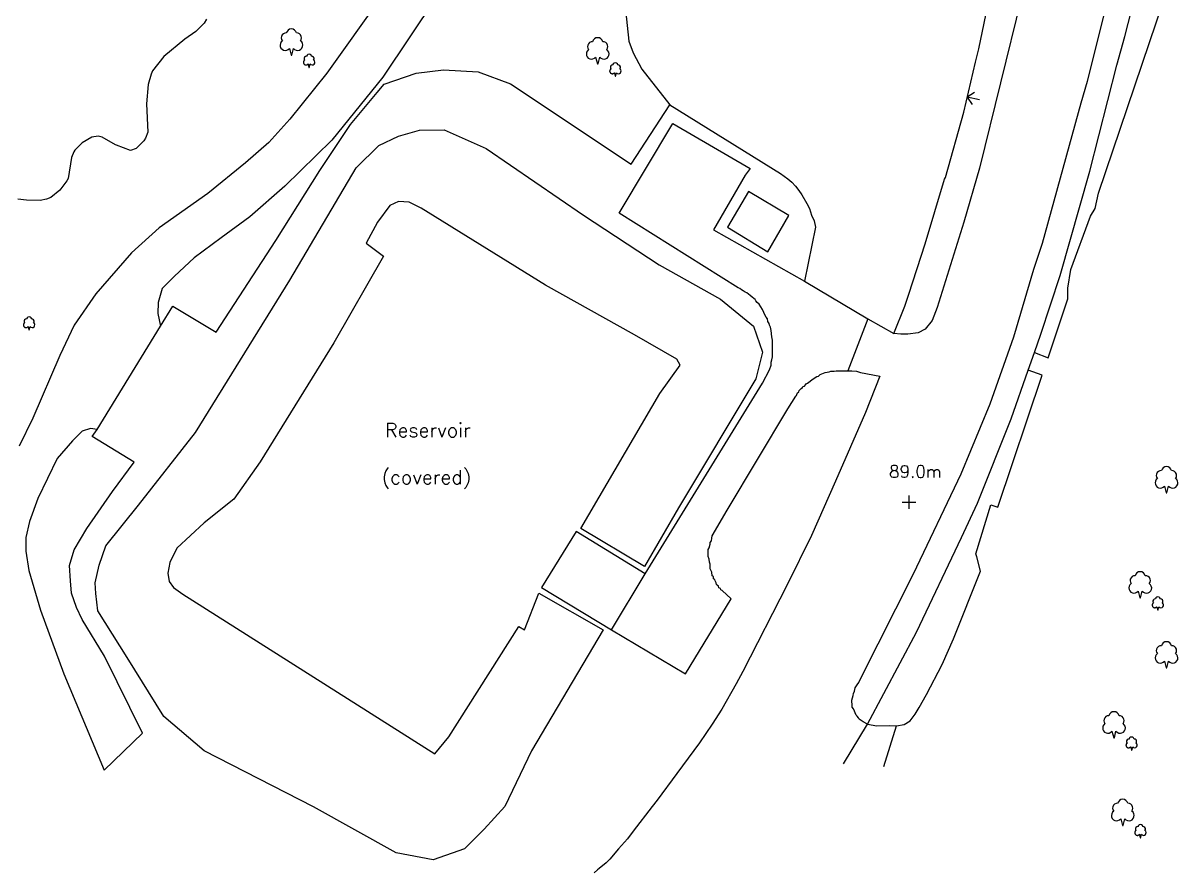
# Model space of a CAD drawing. Extents: x 427500 to 429848, y 434500 to 436505.
# Drawn here: x 429060.5 to 429192.5, y 434771 to 434868.1 of the extents above; entities that cross this region are included whole.
import ezdxf

# ---------------------------------------------------------------- set-up
doc = ezdxf.new("R2010")
doc.units = 0
doc.layers.add('LPTIP_Ex_Base', color=8, linetype='Continuous')
doc.styles.add('MtXpl_Romans', font='romans__.ttf')

msp = doc.modelspace()

# ---------------------------------------------------------------- linework, layer by layer
at = {"layer": 'LPTIP_Ex_Base', "color": 251, "true_color": 0x636466}
for p, q in [((429182.15, 434861.5), (429187.8, 434884.2)), ((429107.4, 434879.5), (429095.2, 434862.4)), ((429175.7, 434875.65), (429169.8, 434851.55)), ((429109.55, 434873.8), (429101.6, 434861.95)), ((429169.7, 434865.2), (429171.4, 434873.2)), ((429186.4, 434866.6), (429187.74, 434871.86)), ((429129.25, 434870.37), (429129.72, 434866.05)), ((429183.4, 434848.7), (429190.85, 434870.75)), ((429081.44, 434868.58), (429081.2, 434868.1)), ((429080.23, 434867.18), (429078.97, 434866.3)), ((429081.2, 434868.1), (429080.23, 434867.18)), ((429078.97, 434866.3), (429076.6, 434864.32)), ((429129.72, 434866.05), (429130.22, 434864.72)), ((429185.5, 434863.3), (429186.4, 434866.6)), ((429076.6, 434864.32), (429075.3, 434862.67)), ((429130.22, 434864.72), (429131.2, 434862.88)), ((429169.35, 434863.65), (429169.7, 434865.2)), ((429168, 434857.95), (429169.35, 434863.65)), ((429182.4, 434851.2), (429185.5, 434863.3)), ((429075.13, 434862.3), (429074.81, 434861.11)), ((429075.3, 434862.67), (429075.13, 434862.3)), ((429095.2, 434862.4), (429091, 434857.15)), ((429101.6, 434861.95), (429095.8, 434854.75)), ((429101.75, 434861.15), (429105.4, 434862.4)), ((429105.4, 434862.4), (429108.55, 434862.8)), ((429108.55, 434862.8), (429112.5, 434862.55)), ((429112.5, 434862.55), (429116.2, 434861.2)), ((429131.2, 434862.88), (429134.4, 434858.8)), ((429074.81, 434861.11), (429074.61, 434858.89)), ((429100.95, 434860.2), (429101.75, 434861.15)), ((429116.2, 434861.2), (429130, 434852)), ((429181.4, 434859), (429182.15, 434861.5)), ((429097.9, 434856.55), (429100.95, 434860.2)), ((429177, 434843), (429181.4, 434859)), ((429074.61, 434858.89), (429074.77, 434855.67)), ((429130, 434852), (429134.4, 434858.8)), ((429134.4, 434858.8), (429147.05, 434850.95)), ((429165.9, 434850.5), (429168, 434857.95)), ((429091, 434857.15), (429088.6, 434854.5)), ((429094.4, 434851.3), (429097.9, 434856.55)), ((429128.6, 434846.4), (429134.75, 434856.65)), ((429134.75, 434856.65), (429143.6, 434851.5)), ((429068.34, 434855.1), (429067.24, 434854.45)), ((429069.06, 434855.2), (429068.34, 434855.1)), ((429069.52, 434855.11), (429069.06, 434855.2)), ((429071.05, 434854.23), (429069.52, 434855.11)), ((429074.77, 434855.67), (429074.48, 434854.97)), ((429101.15, 434854.15), (429103.4, 434855.2)), ((429103.4, 434855.2), (429105.8, 434855.9)), ((429105.8, 434855.9), (429108.6, 434855.95)), ((429108.6, 434855.95), (429113.4, 434853.8)), ((429067.24, 434854.45), (429066.43, 434853.61)), ((429071.16, 434854.18), (429071.05, 434854.23)), ((429072.77, 434853.57), (429071.16, 434854.18)), ((429073.42, 434853.8), (429072.77, 434853.57)), ((429074.29, 434854.69), (429073.42, 434853.8)), ((429074.48, 434854.97), (429074.29, 434854.69)), ((429088.6, 434854.5), (429085.9, 434852.15)), ((429095.8, 434854.75), (429090.4, 434849.5)), ((429098.55, 434851.6), (429101.15, 434854.15)), ((429113.4, 434853.8), (429124.55, 434846.2)), ((429066.04, 434852.76), (429065.66, 434850.39)), ((429066.3, 434853.41), (429066.04, 434852.76)), ((429066.43, 434853.61), (429066.3, 434853.41)), ((429085.9, 434852.15), (429081.6, 434848.65)), ((429089.4, 434843.3), (429094.4, 434851.3)), ((429091, 434838.75), (429098.55, 434851.6)), ((429143.6, 434851.5), (429143, 434850.75)), ((429169.8, 434851.55), (429168, 434845.4)), ((429179, 434839.3), (429182.4, 434851.2)), ((429065.51, 434850.09), (429064.7, 434849.03)), ((429065.66, 434850.39), (429065.51, 434850.09)), ((429143, 434850.75), (429139.4, 434844.5)), ((429147.05, 434850.95), (429147.9, 434850.35)), ((429147.9, 434850.35), (429148.35, 434849.95)), ((429148.35, 434849.95), (429148.75, 434849.5)), ((429163.6, 434842.9), (429165.8, 434850.3)), ((429165.8, 434850.3), (429165.9, 434850.5)), ((429064.7, 434849.03), (429063.67, 434848.22)), ((429081.6, 434848.65), (429076.05, 434844.75)), ((429090.4, 434849.5), (429086.4, 434846)), ((429143.4, 434848.9), (429141, 434844.8)), ((429148, 434846.15), (429143.4, 434848.9)), ((429148.75, 434849.5), (429149.15, 434849)), ((429149.15, 434849), (429149.5, 434848.5)), ((429149.5, 434848.5), (429150.05, 434847.5)), ((429183.01, 434846.95), (429183.4, 434848.7)), ((429060.87, 434847.91), (429059.9, 434848)), ((429062.45, 434847.85), (429060.87, 434847.91)), ((429063.18, 434848), (429062.45, 434847.85)), ((429063.67, 434848.22), (429063.18, 434848)), ((429102.4, 434847.3), (429101, 434845.4)), ((429103.4, 434847.75), (429102.4, 434847.3)), ((429104.6, 434847.65), (429103.4, 434847.75)), ((429106, 434847), (429104.6, 434847.65)), ((429150.05, 434847.5), (429150.35, 434846.95)), ((429086.4, 434846), (429083.15, 434843.6)), ((429120.2, 434838.2), (429106, 434847)), ((429124.55, 434846.2), (429133.2, 434840.5)), ((429142.2, 434837.9), (429128.6, 434846.4)), ((429145.6, 434842), (429148, 434846.15)), ((429150.35, 434846.95), (429150.6, 434846.2)), ((429150.6, 434846.2), (429150.9, 434845.55)), ((429180.22, 434839.97), (429182.49, 434846.08)), ((429182.49, 434846.08), (429183.01, 434846.95)), ((429076.05, 434844.75), (429072.9, 434841.9)), ((429101, 434845.4), (429099.7, 434843)), ((429139.4, 434844.5), (429149.8, 434838.65)), ((429141, 434844.8), (429145.6, 434842)), ((429151.05, 434844.8), (429149.8, 434838.65)), ((429150.9, 434845.55), (429151.05, 434844.8)), ((429168, 434845.4), (429164.95, 434835.65)), ((429083.15, 434843.6), (429080.05, 434841.3)), ((429082.55, 434832.8), (429089.4, 434843.3)), ((429072.9, 434841.9), (429068.8, 434837.2)), ((429099.7, 434843), (429101.7, 434841.5)), ((429161.7, 434837.15), (429163.6, 434842.9)), ((429176, 434840), (429177, 434843)), ((429080.05, 434841.3), (429077.8, 434839.2)), ((429101.7, 434841.5), (429096, 434831.6)), ((429077.8, 434839.2), (429076.4, 434837.8)), ((429133.2, 434840.5), (429140.2, 434836.6)), ((429173.7, 434832.3), (429176, 434840)), ((429176.8, 434832.6), (429179, 434839.3)), ((429179.9, 434837.86), (429180.22, 434839.97)), ((429080.2, 434821.35), (429091, 434838.75)), ((429130.35, 434832.5), (429120.2, 434838.2)), ((429142.4, 434837.8), (429142.2, 434837.9)), ((429149.8, 434838.65), (429157.05, 434834.35)), ((429068.8, 434837.2), (429066.35, 434833.6)), ((429076.4, 434837.8), (429075.95, 434836.2)), ((429140.2, 434836.6), (429143.95, 434833.5)), ((429142.6, 434837.65), (429142.4, 434837.8)), ((429142.8, 434837.55), (429142.6, 434837.65)), ((429143, 434837.4), (429142.8, 434837.55)), ((429143.2, 434837.3), (429143, 434837.4)), ((429143.6, 434837), (429143.2, 434837.3)), ((429143.8, 434836.8), (429143.6, 434837)), ((429144, 434836.65), (429143.8, 434836.8)), ((429144.15, 434836.55), (429144, 434836.65)), ((429144.25, 434836.4), (429144.15, 434836.55)), ((429161.25, 434835.8), (429161.7, 434837.15)), ((429177.63, 434829.89), (429179.89, 434836.61)), ((429179.89, 434836.61), (429179.9, 434837.86)), ((429075.95, 434836.2), (429075.9, 434834.95)), ((429076.2, 434833.5), (429077.6, 434835.8)), ((429077.6, 434835.8), (429082.55, 434832.8)), ((429144.4, 434836.2), (429144.25, 434836.4)), ((429144.6, 434836), (429144.4, 434836.2)), ((429145, 434835.4), (429144.6, 434836)), ((429145.15, 434835.05), (429145, 434835.4)), ((429160, 434832.65), (429161.25, 434835.8)), ((429164.95, 434835.65), (429164.4, 434834.15)), ((429075.9, 434834.95), (429076.2, 434833.5)), ((429145.25, 434834.8), (429145.15, 434835.05)), ((429145.4, 434834.55), (429145.25, 434834.8)), ((429145.55, 434834.35), (429145.4, 434834.55)), ((429145.6, 434834.05), (429145.55, 434834.35)), ((429145.75, 434833.8), (429145.6, 434834.05)), ((429157.05, 434834.35), (429154.75, 434828.4)), ((429157.05, 434834.35), (429160, 434832.65)), ((429164.4, 434834.15), (429163.6, 434833.15)), ((429066.35, 434833.6), (429064.7, 434830.15)), ((429068.95, 434821.7), (429076.2, 434833.5)), ((429143.95, 434833.5), (429145, 434830.55)), ((429145.8, 434833.6), (429145.75, 434833.8)), ((429145.9, 434833.4), (429145.8, 434833.6)), ((429146, 434833), (429145.9, 434833.4)), ((429146.05, 434832.3), (429146, 434833)), ((429160.8, 434832.6), (429160, 434832.65)), ((429161.6, 434832.6), (429160.8, 434832.6)), ((429162.8, 434832.75), (429161.6, 434832.6)), ((429163.6, 434833.15), (429162.8, 434832.75)), ((429176.07, 434830.5), (429176.8, 434832.6)), ((429096, 434831.6), (429087.6, 434818)), ((429135.2, 434829.75), (429130.35, 434832.5)), ((429146.15, 434831.9), (429146.05, 434832.3)), ((429146.15, 434830), (429146.15, 434831.9)), ((429171, 434824.65), (429173.7, 434832.3)), ((429064.7, 434830.15), (429061.6, 434823)), ((429145, 434830.55), (429144.25, 434827.5)), ((429146.05, 434829.65), (429146.15, 434830)), ((429175.36, 434828.48), (429176.07, 434830.5)), ((429176.07, 434830.5), (429177.63, 434829.89)), ((429133.25, 434825.8), (429135.6, 434829.05)), ((429135.6, 434829.05), (429135.2, 434829.75)), ((429145.8, 434828.5), (429146, 434829.05)), ((429146, 434829.4), (429146.05, 434829.65)), ((429146, 434829.05), (429146, 434829.4)), ((429144.25, 434827.5), (429135.4, 434812.75)), ((429145, 434827), (429145.8, 434828.5)), ((429150.15, 434827), (429150.8, 434827.5)), ((429150.8, 434827.5), (429151.2, 434827.75)), ((429151.2, 434827.75), (429151.4, 434827.8)), ((429151.4, 434827.8), (429151.6, 434828)), ((429151.6, 434828), (429152.15, 434828.2)), ((429152.15, 434828.2), (429152.6, 434828.3)), ((429152.6, 434828.3), (429152.8, 434828.35)), ((429152.8, 434828.35), (429153.2, 434828.35)), ((429153.2, 434828.35), (429153.4, 434828.4)), ((429153.4, 434828.4), (429154.75, 434828.4)), ((429154.75, 434828.4), (429155.2, 434828.4)), ((429155.2, 434828.4), (429155.75, 434828.35)), ((429155.75, 434828.35), (429156.2, 434828.2)), ((429156.2, 434828.2), (429158.4, 434827.8)), ((429158.4, 434827.8), (429156.75, 434823.65)), ((429171.9, 434812.83), (429176.97, 434827.91)), ((429173.4, 434822.9), (429175.36, 434828.48)), ((429176.97, 434827.91), (429175.36, 434828.48)), ((429131.6, 434805.2), (429145, 434827)), ((429149, 434825.9), (429149.15, 434826)), ((429149.15, 434826), (429149.2, 434826.15)), ((429149.2, 434826.15), (429149.35, 434826.3)), ((429149.35, 434826.3), (429149.4, 434826.4)), ((429149.4, 434826.4), (429149.55, 434826.5)), ((429149.55, 434826.5), (429149.6, 434826.6)), ((429149.6, 434826.6), (429149.8, 434826.65)), ((429149.8, 434826.65), (429149.9, 434826.8)), ((429149.9, 434826.8), (429150, 434826.9)), ((429150, 434826.9), (429150.15, 434827)), ((429124.25, 434810.4), (429133.25, 434825.8)), ((429147.9, 434824.05), (429148.8, 434825.5)), ((429148.8, 434825.5), (429148.9, 434825.6)), ((429148.9, 434825.6), (429148.95, 434825.8)), ((429148.95, 434825.8), (429149, 434825.9)), ((429140.95, 434812.5), (429147.9, 434824.05)), ((429156.75, 434823.65), (429153.35, 434815.8)), ((429167.7, 434816.65), (429171, 434824.65)), ((429061.6, 434823), (429060.05, 434819.8)), ((429169.55, 434813.3), (429173.4, 434822.9)), ((429067.25, 434821.5), (429066.15, 434820.4)), ((429068.2, 434821.8), (429067.25, 434821.5)), ((429068.95, 434821.7), (429068.2, 434821.8)), ((429068.4, 434820.9), (429068.95, 434821.7)), ((429073.2, 434817.95), (429068.4, 434820.9)), ((429073.7, 434813.05), (429080.2, 434821.35)), ((429066.15, 434820.4), (429064.4, 434818.4)), ((429064.4, 434818.4), (429062.2, 434813.8)), ((429070.7, 434814.6), (429073.2, 434817.95)), ((429087.6, 434818), (429084.6, 434813.75)), ((429153.35, 434815.8), (429150.6, 434809.6)), ((429162.25, 434805.2), (429167.7, 434816.65)), ((429067.8, 434810.4), (429070.7, 434814.6)), ((429062.2, 434813.8), (429061.25, 434811.2)), ((429069.95, 434808.4), (429073.7, 434813.05)), ((429084.6, 434813.75), (429081.2, 434811.05)), ((429167.75, 434809.35), (429169.55, 434813.3)), ((429169.37, 434807.51), (429171.1, 434813.09)), ((429171.1, 434813.09), (429171.9, 434812.83)), ((429135.4, 434812.75), (429131.5, 434806.05)), ((429139.25, 434809.55), (429140.95, 434812.5)), ((429061.25, 434811.2), (429060.8, 434809.35)), ((429066.35, 434807.95), (429067.8, 434810.4)), ((429081.2, 434811.05), (429078.05, 434808.15)), ((429131.5, 434806.05), (429124.25, 434810.4)), ((429060.8, 434809.35), (429060.8, 434807.8)), ((429123.7, 434810.05), (429119.75, 434803.65)), ((429131.6, 434805.2), (429123.7, 434810.05)), ((429139, 434808.8), (429139.15, 434809)), ((429139.15, 434809), (429139.2, 434809.3)), ((429139.2, 434809.3), (429139.25, 434809.55)), ((429150.6, 434809.6), (429147.8, 434803.95)), ((429162.6, 434798.55), (429167.75, 434809.35)), ((429060.8, 434807.8), (429061.15, 434805.6)), ((429065.8, 434806.15), (429066.35, 434807.95)), ((429069.2, 434806.2), (429069.95, 434808.4)), ((429078.05, 434808.15), (429077.25, 434806.5)), ((429138.8, 434808), (429138.9, 434808.2)), ((429138.8, 434807.2), (429138.8, 434808)), ((429138.9, 434808.2), (429139, 434808.6)), ((429139, 434808.6), (429139, 434808.8)), ((429068.75, 434804.2), (429069.2, 434806.2)), ((429077.25, 434806.5), (429077.05, 434805.3)), ((429138.9, 434806.9), (429138.8, 434807.2)), ((429138.95, 434806.55), (429138.9, 434806.9)), ((429139, 434806.3), (429138.95, 434806.55)), ((429139, 434805.8), (429139, 434806.3)), ((429169.49, 434807.14), (429169.37, 434807.51)), ((429169.9, 434805.53), (429169.49, 434807.14)), ((429061.15, 434805.6), (429062.5, 434801.05)), ((429065.9, 434804.4), (429065.8, 434806.15)), ((429077.05, 434805.3), (429077.2, 434804.35)), ((429127.75, 434798.8), (429131.6, 434805.2)), ((429139.2, 434805.4), (429139, 434805.8)), ((429139.25, 434805), (429139.2, 434805.4)), ((429139.4, 434804.9), (429139.25, 434805)), ((429139.4, 434804.65), (429139.4, 434804.9)), ((429156.2, 434793.2), (429162.25, 434805.2)), ((429166.82, 434797.78), (429169.9, 434805.53)), ((429066.05, 434803), (429065.9, 434804.4)), ((429068.8, 434802.95), (429068.75, 434804.2)), ((429077.2, 434804.35), (429077.7, 434803.65)), ((429077.7, 434803.65), (429078.75, 434802.9)), ((429119.75, 434803.65), (429127.75, 434798.8)), ((429139.55, 434804.55), (429139.4, 434804.65)), ((429139.6, 434804.4), (429139.55, 434804.55)), ((429139.7, 434804.2), (429139.6, 434804.4)), ((429139.75, 434804), (429139.7, 434804.2)), ((429139.8, 434803.9), (429139.75, 434804)), ((429139.95, 434803.8), (429139.8, 434803.9)), ((429140, 434803.6), (429139.95, 434803.8)), ((429140.2, 434803.55), (429140, 434803.6)), ((429147.8, 434803.95), (429142.75, 434794.05)), ((429066.6, 434801.35), (429066.05, 434803)), ((429069.05, 434801), (429068.8, 434802.95)), ((429078.75, 434802.9), (429107.55, 434784.65)), ((429117.8, 434798.8), (429119.45, 434803)), ((429119.45, 434803), (429126.8, 434798.8)), ((429136.2, 434793.8), (429141.4, 434802.35)), ((429140.25, 434803.4), (429140.2, 434803.55)), ((429140.4, 434803.3), (429140.25, 434803.4)), ((429141.4, 434802.35), (429140.4, 434803.3)), ((429062.5, 434801.05), (429065.15, 434793.8)), ((429067.25, 434800), (429066.6, 434801.35)), ((429072.4, 434795.65), (429069.05, 434801)), ((429069.8, 434795.8), (429067.25, 434800)), ((429109.15, 434786.6), (429117.15, 434799.2)), ((429117.15, 434799.2), (429117.8, 434798.8)), ((429126.8, 434798.8), (429118.6, 434785)), ((429127.75, 434798.8), (429136.2, 434793.8)), ((429157, 434788.05), (429162.6, 434798.55)), ((429165.54, 434794.87), (429166.82, 434797.78)), ((429074.15, 434787), (429069.8, 434795.8)), ((429076.6, 434788.9), (429072.4, 434795.65)), ((429163.75, 434791.43), (429165.54, 434794.87)), ((429065.15, 434793.8), (429069.75, 434782.8)), ((429142.75, 434794.05), (429142, 434792.65)), ((429156, 434792.8), (429156.2, 434793.2)), ((429142, 434792.65), (429140.35, 434789.75)), ((429155.4, 434791.55), (429155.5, 434791.8)), ((429155.5, 434791.8), (429155.6, 434792.2)), ((429155.6, 434792.2), (429155.8, 434792.55)), ((429155.8, 434792.55), (429156, 434792.8)), ((429155.2, 434790.8), (429155.35, 434791.3)), ((429155.2, 434790.55), (429155.2, 434790.8)), ((429155.25, 434790.35), (429155.2, 434790.55)), ((429155.35, 434791.3), (429155.4, 434791.55)), ((429162.9, 434789.96), (429163.75, 434791.43)), ((429140.35, 434789.75), (429139.25, 434788.05)), ((429155.25, 434790), (429155.25, 434790.35)), ((429155.4, 434789.8), (429155.25, 434790)), ((429155.7, 434789.05), (429155.4, 434789.8)), ((429155.8, 434788.95), (429155.7, 434789.05)), ((429161.86, 434788.41), (429162.43, 434789.18)), ((429162.43, 434789.18), (429162.9, 434789.96)), ((429081.2, 434785), (429076.6, 434788.9)), ((429139.25, 434788.05), (429137.8, 434785.9)), ((429154.25, 434783.5), (429157, 434788.05)), ((429155.95, 434788.75), (429155.8, 434788.95)), ((429156.05, 434788.6), (429155.95, 434788.75)), ((429156.5, 434788.3), (429156.05, 434788.6)), ((429157, 434788.05), (429156.5, 434788.3)), ((429157, 434788.05), (429158.07, 434787.85)), ((429158.07, 434787.85), (429159.46, 434787.88)), ((429158.86, 434783.21), (429160.31, 434787.85)), ((429159.46, 434787.88), (429160.31, 434787.85)), ((429160.31, 434787.85), (429161.17, 434788)), ((429161.17, 434788), (429161.86, 434788.41)), ((429069.75, 434782.8), (429074.15, 434787)), ((429107.55, 434784.65), (429109.15, 434786.6)), ((429137.8, 434785.9), (429135.2, 434782.4)), ((429093.7, 434778.6), (429081.2, 434785)), ((429118.6, 434785), (429115.55, 434778.65)), ((429135.2, 434782.4), (429132.95, 434779.35)), ((429103.15, 434773.35), (429093.7, 434778.6)), ((429115.55, 434778.65), (429113.2, 434776.05)), ((429132.4, 434778.65), (429130.2, 434775.8)), ((429132.95, 434779.35), (429132.4, 434778.65)), ((429113.2, 434776.05), (429110.95, 434773.8)), ((429129.55, 434774.95), (429128.55, 434773.8)), ((429130.2, 434775.8), (429129.55, 434774.95)), ((429107.35, 434772.55), (429103.15, 434773.35)), ((429110.95, 434773.8), (429107.35, 434772.55)), ((429128.55, 434773.8), (429127.55, 434772.6)), ((429127.15, 434772.2), (429126.35, 434771.55)), ((429127.55, 434772.6), (429127.15, 434772.2)), ((429126.15, 434771.4), (429125.75, 434771.05)), ((429126.35, 434771.55), (429126.15, 434771.4))]:
    msp.add_line(p, q, dxfattribs=at)
for points in [[(429090.13, 434866.1), (429089.99, 434865.97), (429089.9, 434865.81), (429089.87, 434865.62), (429089.89, 434865.44), (429089.97, 434865.27), (429090.09, 434865.13), (429090.26, 434865.04), (429090.44, 434865.01), (429090.62, 434865.03), (429090.79, 434865.11), (429090.93, 434865.23), (429090.93, 434865.23), (429091.13, 434864.46), (429091.21, 434864.46), (429091.39, 434865.24), (429091.39, 434865.24), (429091.53, 434865.11), (429091.7, 434865.03), (429091.89, 434865.01), (429092.07, 434865.04), (429092.24, 434865.13), (429092.36, 434865.27), (429092.44, 434865.44), (429092.47, 434865.63), (429092.43, 434865.81), (429092.34, 434865.97), (429092.2, 434866.1), (429092.29, 434866.26), (429092.32, 434866.44), (429092.29, 434866.61), (429092.21, 434866.78), (429092.08, 434866.9), (429091.92, 434866.98), (429091.74, 434867), (429091.74, 434867), (429091.66, 434867.18), (429091.53, 434867.33), (429091.36, 434867.43), (429091.16, 434867.46), (429090.96, 434867.43), (429090.79, 434867.33), (429090.66, 434867.18), (429090.58, 434867), (429090.4, 434866.98), (429090.24, 434866.9), (429090.11, 434866.77), (429090.03, 434866.61), (429090, 434866.43), (429090.04, 434866.25), (429090.13, 434866.1)], [(429125.13, 434865.1), (429124.99, 434864.97), (429124.9, 434864.81), (429124.87, 434864.62), (429124.89, 434864.44), (429124.97, 434864.27), (429125.09, 434864.13), (429125.26, 434864.04), (429125.44, 434864.01), (429125.62, 434864.03), (429125.79, 434864.11), (429125.93, 434864.23), (429125.93, 434864.23), (429126.13, 434863.46), (429126.21, 434863.46), (429126.39, 434864.24), (429126.39, 434864.24), (429126.53, 434864.11), (429126.7, 434864.03), (429126.89, 434864.01), (429127.07, 434864.04), (429127.24, 434864.13), (429127.36, 434864.27), (429127.44, 434864.44), (429127.47, 434864.63), (429127.43, 434864.81), (429127.34, 434864.97), (429127.2, 434865.1), (429127.29, 434865.26), (429127.32, 434865.44), (429127.29, 434865.61), (429127.21, 434865.78), (429127.08, 434865.9), (429126.92, 434865.98), (429126.74, 434866), (429126.74, 434866), (429126.66, 434866.18), (429126.53, 434866.33), (429126.36, 434866.43), (429126.16, 434866.46), (429125.96, 434866.43), (429125.79, 434866.33), (429125.66, 434866.18), (429125.58, 434866), (429125.4, 434865.98), (429125.24, 434865.9), (429125.11, 434865.77), (429125.03, 434865.61), (429125, 434865.43), (429125.04, 434865.25), (429125.13, 434865.1)], [(429092.66, 434863.89), (429092.65, 434863.88), (429092.63, 434863.86), (429092.62, 434863.85), (429092.61, 434863.84), (429092.6, 434863.82), (429092.59, 434863.81), (429092.58, 434863.79), (429092.57, 434863.78), (429092.56, 434863.76), (429092.55, 434863.74), (429092.54, 434863.72), (429092.54, 434863.71), (429092.54, 434863.69), (429092.53, 434863.67), (429092.53, 434863.65), (429092.53, 434863.63), (429092.53, 434863.61), (429092.54, 434863.59), (429092.54, 434863.58), (429092.54, 434863.56), (429092.55, 434863.54), (429092.56, 434863.52), (429092.57, 434863.51), (429092.57, 434863.49), (429092.58, 434863.47), (429092.59, 434863.46), (429092.61, 434863.44), (429092.62, 434863.43), (429092.63, 434863.42), (429092.65, 434863.41), (429092.66, 434863.4), (429092.68, 434863.39), (429092.69, 434863.38), (429092.71, 434863.37), (429092.73, 434863.36), (429092.75, 434863.35), (429092.76, 434863.35), (429092.78, 434863.35), (429092.8, 434863.34), (429092.82, 434863.34), (429092.84, 434863.34), (429092.86, 434863.34), (429092.88, 434863.34), (429092.89, 434863.35), (429092.91, 434863.35), (429092.93, 434863.36), (429092.95, 434863.36), (429092.96, 434863.37), (429092.98, 434863.38), (429093, 434863.39), (429093.01, 434863.4), (429093.03, 434863.41), (429093.04, 434863.43), (429093.05, 434863.44), (429093.07, 434863.46), (429093.07, 434863.46), (429093.17, 434863.07), (429093.19, 434863.07), (429093.3, 434863.46), (429093.3, 434863.46), (429093.4, 434863.38), (429093.52, 434863.34), (429093.65, 434863.36), (429093.75, 434863.44), (429093.82, 434863.55), (429093.83, 434863.68), (429093.79, 434863.8), (429093.7, 434863.89), (429093.75, 434864), (429093.75, 434864.13), (429093.7, 434864.24), (429093.59, 434864.32), (429093.47, 434864.34), (429093.41, 434864.46), (429093.31, 434864.54), (429093.18, 434864.57), (429093.05, 434864.54), (429092.95, 434864.46), (429092.89, 434864.34), (429092.77, 434864.32), (429092.66, 434864.24), (429092.61, 434864.13), (429092.61, 434864), (429092.66, 434863.89)], [(429127.66, 434862.89), (429127.65, 434862.88), (429127.63, 434862.86), (429127.62, 434862.85), (429127.61, 434862.84), (429127.6, 434862.82), (429127.59, 434862.81), (429127.58, 434862.79), (429127.57, 434862.78), (429127.56, 434862.76), (429127.55, 434862.74), (429127.54, 434862.72), (429127.54, 434862.71), (429127.54, 434862.69), (429127.53, 434862.67), (429127.53, 434862.65), (429127.53, 434862.63), (429127.53, 434862.61), (429127.54, 434862.59), (429127.54, 434862.58), (429127.54, 434862.56), (429127.55, 434862.54), (429127.56, 434862.52), (429127.57, 434862.51), (429127.57, 434862.49), (429127.58, 434862.47), (429127.59, 434862.46), (429127.61, 434862.44), (429127.62, 434862.43), (429127.63, 434862.42), (429127.65, 434862.41), (429127.66, 434862.4), (429127.68, 434862.39), (429127.69, 434862.38), (429127.71, 434862.37), (429127.73, 434862.36), (429127.75, 434862.35), (429127.76, 434862.35), (429127.78, 434862.35), (429127.8, 434862.34), (429127.82, 434862.34), (429127.84, 434862.34), (429127.86, 434862.34), (429127.88, 434862.34), (429127.89, 434862.35), (429127.91, 434862.35), (429127.93, 434862.36), (429127.95, 434862.36), (429127.96, 434862.37), (429127.98, 434862.38), (429128, 434862.39), (429128.01, 434862.4), (429128.03, 434862.41), (429128.04, 434862.43), (429128.05, 434862.44), (429128.07, 434862.46), (429128.07, 434862.46), (429128.17, 434862.07), (429128.19, 434862.07), (429128.3, 434862.46), (429128.3, 434862.46), (429128.4, 434862.38), (429128.52, 434862.34), (429128.65, 434862.36), (429128.75, 434862.44), (429128.82, 434862.55), (429128.83, 434862.68), (429128.79, 434862.8), (429128.7, 434862.89), (429128.75, 434863), (429128.75, 434863.13), (429128.7, 434863.24), (429128.59, 434863.32), (429128.47, 434863.34), (429128.41, 434863.46), (429128.31, 434863.54), (429128.18, 434863.57), (429128.05, 434863.54), (429127.95, 434863.46), (429127.89, 434863.34), (429127.77, 434863.32), (429127.66, 434863.24), (429127.61, 434863.13), (429127.61, 434863), (429127.66, 434862.89)], [(429169.24, 434860.19), (429168.4, 434859.65), (429168.94, 434858.81)], [(429169.79, 434859.34), (429168.4, 434859.65)], [(429060.66, 434833.89), (429060.65, 434833.88), (429060.63, 434833.86), (429060.62, 434833.85), (429060.61, 434833.84), (429060.6, 434833.82), (429060.59, 434833.81), (429060.58, 434833.79), (429060.57, 434833.78), (429060.56, 434833.76), (429060.55, 434833.74), (429060.54, 434833.72), (429060.54, 434833.71), (429060.54, 434833.69), (429060.53, 434833.67), (429060.53, 434833.65), (429060.53, 434833.63), (429060.53, 434833.61), (429060.54, 434833.59), (429060.54, 434833.58), (429060.54, 434833.56), (429060.55, 434833.54), (429060.56, 434833.52), (429060.57, 434833.51), (429060.57, 434833.49), (429060.58, 434833.47), (429060.59, 434833.46), (429060.61, 434833.44), (429060.62, 434833.43), (429060.63, 434833.42), (429060.65, 434833.41), (429060.66, 434833.4), (429060.68, 434833.39), (429060.69, 434833.38), (429060.71, 434833.37), (429060.73, 434833.36), (429060.75, 434833.35), (429060.76, 434833.35), (429060.78, 434833.35), (429060.8, 434833.34), (429060.82, 434833.34), (429060.84, 434833.34), (429060.86, 434833.34), (429060.88, 434833.34), (429060.89, 434833.35), (429060.91, 434833.35), (429060.93, 434833.36), (429060.95, 434833.36), (429060.96, 434833.37), (429060.98, 434833.38), (429061, 434833.39), (429061.01, 434833.4), (429061.03, 434833.41), (429061.04, 434833.43), (429061.05, 434833.44), (429061.07, 434833.46), (429061.07, 434833.46), (429061.17, 434833.07), (429061.19, 434833.07), (429061.3, 434833.46), (429061.3, 434833.46), (429061.4, 434833.38), (429061.52, 434833.34), (429061.65, 434833.36), (429061.75, 434833.44), (429061.82, 434833.55), (429061.83, 434833.68), (429061.79, 434833.8), (429061.7, 434833.89), (429061.75, 434834), (429061.75, 434834.13), (429061.7, 434834.24), (429061.59, 434834.32), (429061.47, 434834.34), (429061.41, 434834.46), (429061.31, 434834.54), (429061.18, 434834.57), (429061.05, 434834.54), (429060.95, 434834.46), (429060.89, 434834.34), (429060.77, 434834.32), (429060.66, 434834.24), (429060.61, 434834.13), (429060.61, 434834), (429060.66, 434833.89)], [(429190.13, 434816.1), (429189.99, 434815.97), (429189.9, 434815.81), (429189.87, 434815.62), (429189.89, 434815.44), (429189.97, 434815.27), (429190.09, 434815.13), (429190.26, 434815.04), (429190.44, 434815.01), (429190.62, 434815.03), (429190.79, 434815.11), (429190.93, 434815.23), (429190.93, 434815.23), (429191.13, 434814.46), (429191.21, 434814.46), (429191.39, 434815.24), (429191.39, 434815.24), (429191.53, 434815.11), (429191.7, 434815.03), (429191.89, 434815.01), (429192.07, 434815.04), (429192.24, 434815.13), (429192.36, 434815.27), (429192.44, 434815.44), (429192.47, 434815.63), (429192.43, 434815.81), (429192.34, 434815.97), (429192.2, 434816.1), (429192.29, 434816.26), (429192.32, 434816.44), (429192.29, 434816.61), (429192.21, 434816.78), (429192.08, 434816.9), (429191.92, 434816.98), (429191.74, 434817), (429191.74, 434817), (429191.66, 434817.18), (429191.53, 434817.33), (429191.36, 434817.43), (429191.16, 434817.46), (429190.96, 434817.43), (429190.79, 434817.33), (429190.66, 434817.18), (429190.58, 434817), (429190.4, 434816.98), (429190.24, 434816.9), (429190.11, 434816.77), (429190.03, 434816.61), (429190, 434816.43), (429190.04, 434816.25), (429190.13, 434816.1)], [(429161.75, 434812.62), (429161.75, 434814.17)], [(429160.97, 434813.4), (429162.53, 434813.4)], [(429187.13, 434804.1), (429186.99, 434803.97), (429186.9, 434803.81), (429186.87, 434803.62), (429186.89, 434803.44), (429186.97, 434803.27), (429187.09, 434803.13), (429187.26, 434803.04), (429187.44, 434803.01), (429187.62, 434803.03), (429187.79, 434803.11), (429187.93, 434803.23), (429187.93, 434803.23), (429188.13, 434802.46), (429188.21, 434802.46), (429188.39, 434803.24), (429188.39, 434803.24), (429188.53, 434803.11), (429188.7, 434803.03), (429188.89, 434803.01), (429189.07, 434803.04), (429189.24, 434803.13), (429189.36, 434803.27), (429189.44, 434803.44), (429189.47, 434803.63), (429189.43, 434803.81), (429189.34, 434803.97), (429189.2, 434804.1), (429189.29, 434804.26), (429189.32, 434804.44), (429189.29, 434804.61), (429189.21, 434804.78), (429189.08, 434804.9), (429188.92, 434804.98), (429188.74, 434805), (429188.74, 434805), (429188.66, 434805.18), (429188.53, 434805.33), (429188.36, 434805.43), (429188.16, 434805.46), (429187.96, 434805.43), (429187.79, 434805.33), (429187.66, 434805.18), (429187.58, 434805), (429187.4, 434804.98), (429187.24, 434804.9), (429187.11, 434804.77), (429187.03, 434804.61), (429187, 434804.43), (429187.04, 434804.25), (429187.13, 434804.1)], [(429189.66, 434801.89), (429189.65, 434801.88), (429189.63, 434801.86), (429189.62, 434801.85), (429189.61, 434801.84), (429189.6, 434801.82), (429189.59, 434801.81), (429189.58, 434801.79), (429189.57, 434801.78), (429189.56, 434801.76), (429189.55, 434801.74), (429189.54, 434801.72), (429189.54, 434801.71), (429189.54, 434801.69), (429189.53, 434801.67), (429189.53, 434801.65), (429189.53, 434801.63), (429189.53, 434801.61), (429189.54, 434801.59), (429189.54, 434801.58), (429189.54, 434801.56), (429189.55, 434801.54), (429189.56, 434801.52), (429189.57, 434801.51), (429189.57, 434801.49), (429189.58, 434801.47), (429189.59, 434801.46), (429189.61, 434801.44), (429189.62, 434801.43), (429189.63, 434801.42), (429189.65, 434801.41), (429189.66, 434801.4), (429189.68, 434801.39), (429189.69, 434801.38), (429189.71, 434801.37), (429189.73, 434801.36), (429189.75, 434801.35), (429189.76, 434801.35), (429189.78, 434801.35), (429189.8, 434801.34), (429189.82, 434801.34), (429189.84, 434801.34), (429189.86, 434801.34), (429189.88, 434801.34), (429189.89, 434801.35), (429189.91, 434801.35), (429189.93, 434801.36), (429189.95, 434801.36), (429189.96, 434801.37), (429189.98, 434801.38), (429190, 434801.39), (429190.01, 434801.4), (429190.03, 434801.41), (429190.04, 434801.43), (429190.05, 434801.44), (429190.07, 434801.46), (429190.07, 434801.46), (429190.17, 434801.07), (429190.19, 434801.07), (429190.3, 434801.46), (429190.3, 434801.46), (429190.4, 434801.38), (429190.52, 434801.34), (429190.65, 434801.36), (429190.75, 434801.44), (429190.82, 434801.55), (429190.83, 434801.68), (429190.79, 434801.8), (429190.7, 434801.89), (429190.75, 434802), (429190.75, 434802.13), (429190.7, 434802.24), (429190.59, 434802.32), (429190.47, 434802.34), (429190.41, 434802.46), (429190.31, 434802.54), (429190.18, 434802.57), (429190.05, 434802.54), (429189.95, 434802.46), (429189.89, 434802.34), (429189.77, 434802.32), (429189.66, 434802.24), (429189.61, 434802.13), (429189.61, 434802), (429189.66, 434801.89)], [(429190.13, 434796.1), (429189.99, 434795.97), (429189.9, 434795.81), (429189.87, 434795.62), (429189.89, 434795.44), (429189.97, 434795.27), (429190.09, 434795.13), (429190.26, 434795.04), (429190.44, 434795.01), (429190.62, 434795.03), (429190.79, 434795.11), (429190.93, 434795.23), (429190.93, 434795.23), (429191.13, 434794.46), (429191.21, 434794.46), (429191.39, 434795.24), (429191.39, 434795.24), (429191.53, 434795.11), (429191.7, 434795.03), (429191.89, 434795.01), (429192.07, 434795.04), (429192.24, 434795.13), (429192.36, 434795.27), (429192.44, 434795.44), (429192.47, 434795.63), (429192.43, 434795.81), (429192.34, 434795.97), (429192.2, 434796.1), (429192.29, 434796.26), (429192.32, 434796.44), (429192.29, 434796.61), (429192.21, 434796.78), (429192.08, 434796.9), (429191.92, 434796.98), (429191.74, 434797), (429191.74, 434797), (429191.66, 434797.18), (429191.53, 434797.33), (429191.36, 434797.43), (429191.16, 434797.46), (429190.96, 434797.43), (429190.79, 434797.33), (429190.66, 434797.18), (429190.58, 434797), (429190.4, 434796.98), (429190.24, 434796.9), (429190.11, 434796.77), (429190.03, 434796.61), (429190, 434796.43), (429190.04, 434796.25), (429190.13, 434796.1)], [(429184.13, 434788.1), (429183.99, 434787.97), (429183.9, 434787.81), (429183.87, 434787.62), (429183.89, 434787.44), (429183.97, 434787.27), (429184.09, 434787.13), (429184.26, 434787.04), (429184.44, 434787.01), (429184.62, 434787.03), (429184.79, 434787.11), (429184.93, 434787.23), (429184.93, 434787.23), (429185.13, 434786.46), (429185.21, 434786.46), (429185.39, 434787.24), (429185.39, 434787.24), (429185.53, 434787.11), (429185.7, 434787.03), (429185.89, 434787.01), (429186.07, 434787.04), (429186.24, 434787.13), (429186.36, 434787.27), (429186.44, 434787.44), (429186.47, 434787.63), (429186.43, 434787.81), (429186.34, 434787.97), (429186.2, 434788.1), (429186.29, 434788.26), (429186.32, 434788.44), (429186.29, 434788.61), (429186.21, 434788.78), (429186.08, 434788.9), (429185.92, 434788.98), (429185.74, 434789), (429185.74, 434789), (429185.66, 434789.18), (429185.53, 434789.33), (429185.36, 434789.43), (429185.16, 434789.46), (429184.96, 434789.43), (429184.79, 434789.33), (429184.66, 434789.18), (429184.58, 434789), (429184.4, 434788.98), (429184.24, 434788.9), (429184.11, 434788.77), (429184.03, 434788.61), (429184, 434788.43), (429184.04, 434788.25), (429184.13, 434788.1)], [(429186.66, 434785.89), (429186.65, 434785.88), (429186.63, 434785.86), (429186.62, 434785.85), (429186.61, 434785.84), (429186.6, 434785.82), (429186.59, 434785.81), (429186.58, 434785.79), (429186.57, 434785.78), (429186.56, 434785.76), (429186.55, 434785.74), (429186.54, 434785.72), (429186.54, 434785.71), (429186.54, 434785.69), (429186.53, 434785.67), (429186.53, 434785.65), (429186.53, 434785.63), (429186.53, 434785.61), (429186.54, 434785.59), (429186.54, 434785.58), (429186.54, 434785.56), (429186.55, 434785.54), (429186.56, 434785.52), (429186.57, 434785.51), (429186.57, 434785.49), (429186.58, 434785.47), (429186.59, 434785.46), (429186.61, 434785.44), (429186.62, 434785.43), (429186.63, 434785.42), (429186.65, 434785.41), (429186.66, 434785.4), (429186.68, 434785.39), (429186.69, 434785.38), (429186.71, 434785.37), (429186.73, 434785.36), (429186.75, 434785.35), (429186.76, 434785.35), (429186.78, 434785.35), (429186.8, 434785.34), (429186.82, 434785.34), (429186.84, 434785.34), (429186.86, 434785.34), (429186.88, 434785.34), (429186.89, 434785.35), (429186.91, 434785.35), (429186.93, 434785.36), (429186.95, 434785.36), (429186.96, 434785.37), (429186.98, 434785.38), (429187, 434785.39), (429187.01, 434785.4), (429187.03, 434785.41), (429187.04, 434785.43), (429187.05, 434785.44), (429187.07, 434785.46), (429187.07, 434785.46), (429187.17, 434785.07), (429187.19, 434785.07), (429187.3, 434785.46), (429187.3, 434785.46), (429187.4, 434785.38), (429187.52, 434785.34), (429187.65, 434785.36), (429187.75, 434785.44), (429187.82, 434785.55), (429187.83, 434785.68), (429187.79, 434785.8), (429187.7, 434785.89), (429187.75, 434786), (429187.75, 434786.13), (429187.7, 434786.24), (429187.59, 434786.32), (429187.47, 434786.34), (429187.41, 434786.46), (429187.31, 434786.54), (429187.18, 434786.57), (429187.05, 434786.54), (429186.95, 434786.46), (429186.89, 434786.34), (429186.77, 434786.32), (429186.66, 434786.24), (429186.61, 434786.13), (429186.61, 434786), (429186.66, 434785.89)], [(429185.13, 434778.1), (429184.99, 434777.97), (429184.9, 434777.81), (429184.87, 434777.62), (429184.89, 434777.44), (429184.97, 434777.27), (429185.09, 434777.13), (429185.26, 434777.04), (429185.44, 434777.01), (429185.62, 434777.03), (429185.79, 434777.11), (429185.93, 434777.23), (429185.93, 434777.23), (429186.13, 434776.46), (429186.21, 434776.46), (429186.39, 434777.24), (429186.39, 434777.24), (429186.53, 434777.11), (429186.7, 434777.03), (429186.89, 434777.01), (429187.07, 434777.04), (429187.24, 434777.13), (429187.36, 434777.27), (429187.44, 434777.44), (429187.47, 434777.63), (429187.43, 434777.81), (429187.34, 434777.97), (429187.2, 434778.1), (429187.29, 434778.26), (429187.32, 434778.44), (429187.29, 434778.61), (429187.21, 434778.78), (429187.08, 434778.9), (429186.92, 434778.98), (429186.74, 434779), (429186.74, 434779), (429186.66, 434779.18), (429186.53, 434779.33), (429186.36, 434779.43), (429186.16, 434779.46), (429185.96, 434779.43), (429185.79, 434779.33), (429185.66, 434779.18), (429185.58, 434779), (429185.4, 434778.98), (429185.24, 434778.9), (429185.11, 434778.77), (429185.03, 434778.61), (429185, 434778.43), (429185.04, 434778.25), (429185.13, 434778.1)], [(429187.66, 434775.89), (429187.65, 434775.88), (429187.63, 434775.86), (429187.62, 434775.85), (429187.61, 434775.84), (429187.6, 434775.82), (429187.59, 434775.81), (429187.58, 434775.79), (429187.57, 434775.78), (429187.56, 434775.76), (429187.55, 434775.74), (429187.54, 434775.72), (429187.54, 434775.71), (429187.54, 434775.69), (429187.53, 434775.67), (429187.53, 434775.65), (429187.53, 434775.63), (429187.53, 434775.61), (429187.54, 434775.59), (429187.54, 434775.58), (429187.54, 434775.56), (429187.55, 434775.54), (429187.56, 434775.52), (429187.57, 434775.51), (429187.57, 434775.49), (429187.58, 434775.47), (429187.59, 434775.46), (429187.61, 434775.44), (429187.62, 434775.43), (429187.63, 434775.42), (429187.65, 434775.41), (429187.66, 434775.4), (429187.68, 434775.39), (429187.69, 434775.38), (429187.71, 434775.37), (429187.73, 434775.36), (429187.75, 434775.35), (429187.76, 434775.35), (429187.78, 434775.35), (429187.8, 434775.34), (429187.82, 434775.34), (429187.84, 434775.34), (429187.86, 434775.34), (429187.88, 434775.34), (429187.89, 434775.35), (429187.91, 434775.35), (429187.93, 434775.36), (429187.95, 434775.36), (429187.96, 434775.37), (429187.98, 434775.38), (429188, 434775.39), (429188.01, 434775.4), (429188.03, 434775.41), (429188.04, 434775.43), (429188.05, 434775.44), (429188.07, 434775.46), (429188.07, 434775.46), (429188.17, 434775.07), (429188.19, 434775.07), (429188.3, 434775.46), (429188.3, 434775.46), (429188.4, 434775.38), (429188.52, 434775.34), (429188.65, 434775.36), (429188.75, 434775.44), (429188.82, 434775.55), (429188.83, 434775.68), (429188.79, 434775.8), (429188.7, 434775.89), (429188.75, 434776), (429188.75, 434776.13), (429188.7, 434776.24), (429188.59, 434776.32), (429188.47, 434776.34), (429188.41, 434776.46), (429188.31, 434776.54), (429188.18, 434776.57), (429188.05, 434776.54), (429187.95, 434776.46), (429187.89, 434776.34), (429187.77, 434776.32), (429187.66, 434776.24), (429187.61, 434776.13), (429187.61, 434776), (429187.66, 434775.89)]]:
    msp.add_lwpolyline(points, dxfattribs=at)

# ---------------------------------------------------------------- texts
at = {"layer": 'LPTIP_Ex_Base', "color": 251, "true_color": 0x636466, "style": 'MtXpl_Romans'}
for s, height, p in [('Reservoir', 1.6, (429101.85, 434820.81)), ('(covered)', 1.6, (429101.48, 434815.45)), ('89.0m', 1.4, (429159.46, 434816.2))]:
    msp.add_text(s, height=height, dxfattribs=at).set_placement(p)

doc.saveas('drawing.dxf')
